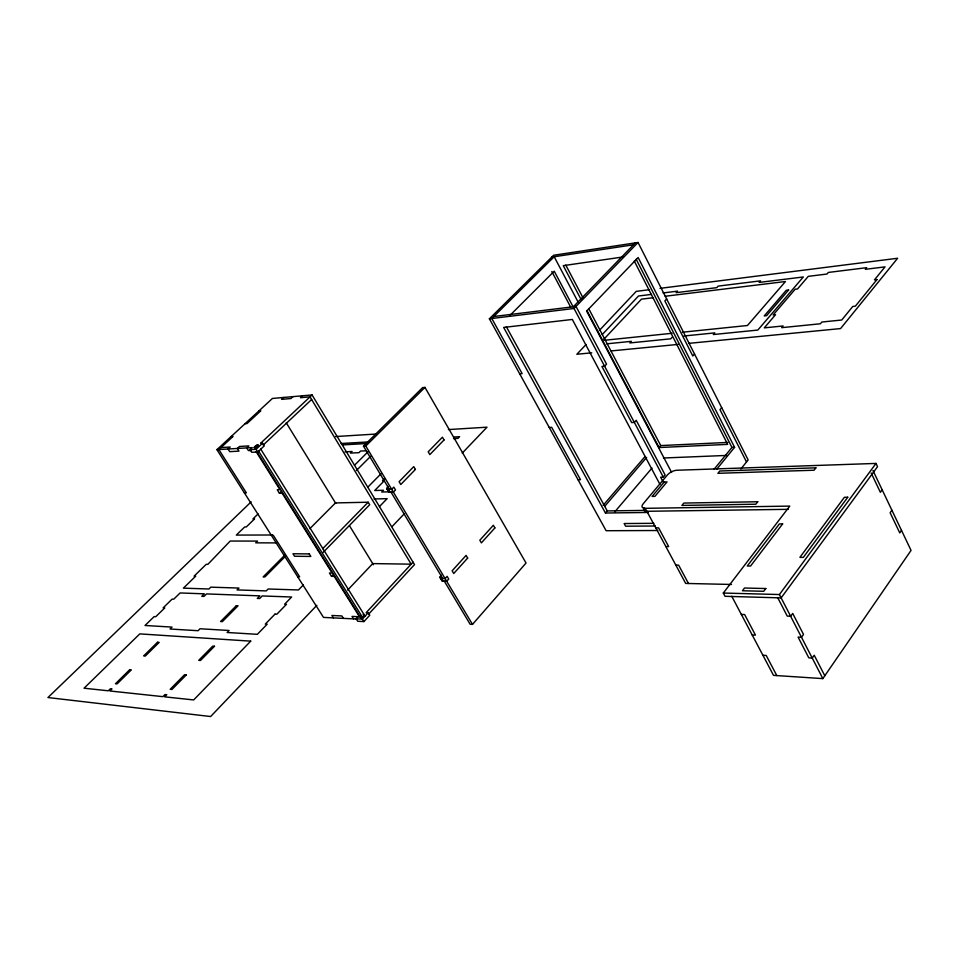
<?xml version="1.0" encoding="UTF-8"?>
<svg xmlns="http://www.w3.org/2000/svg" width="959" height="959" viewBox="0 0 959 959"><rect width="100%" height="100%" fill="white"/><g stroke="black" fill="none" stroke-linecap="round" stroke-linejoin="round"><path stroke-width="1.44" d="M440.013 577.474L442.399 581.058L446.702 581.286L448.728 579.044L447.122 576.347L445.096 578.589L440.792 578.373L440.013 577.474L441.104 575.124M388.491 490.672L389.114 492.147L393.37 492.135L395.504 489.941L393.813 487.124L391.68 489.318L387.424 489.33L386.693 488.527L387.916 486.285M731.753 596.258L773.529 675.376L822.846 678.612L911.05 550.394L872.966 470.521M901.52 530.411L899.77 532.904L890.12 512.717L891.894 510.224M882.172 489.833L880.374 492.315L871.156 472.991M723.302 593.046L779.415 594.544L876.011 463.425L877.545 466.661L781.129 597.889L725.028 596.294L723.302 593.046L789.76 506.1L644.916 508.33A7.516 3.416 -28 0 1 643.201 503.787L667.428 474.933A7.408 3.309 -27.4 0 1 676.766 470.258L876.011 463.425M740.911 468.927L748.152 459.924L638.047 242.471L553.631 255.262L489.378 318.784L606.112 530.723L657.814 530.507M716.637 469.323L734.594 447.326L638.155 257.527L586.644 311.1L671.576 472.331M713.976 469.407L731.945 447.445L734.594 447.326M663.388 482.389L660.631 477.198L663.304 477.114L665.114 474.957L636.225 420.294L634.343 422.416L631.681 422.583L601.94 366.47L604.602 366.23L606.532 364.132L576.011 306.424L493.801 316.518M721.683 407.659L719.993 409.673L746.51 461.962M614.779 511.842L651.988 468.076M586.86 310.464L659.049 447.541L660.727 445.575L727.845 442.423M659.948 484.391L572.331 319.455L503.655 327.427L605.453 513.017L607.251 510.931L645.527 510.38M603.151 505.321L645.107 456.472M604.614 506.436L646.654 457.407M444.365 581.226L470.15 624.285L472.499 624.393L526.035 563.029L424.957 387.4L422.643 387.592L363.485 446.163L389.366 489.378M694.532 354.027L692.794 356.005L664.863 300.934L666.661 298.98M672.187 337.196L670.725 338.827L629.859 342.938L631.334 341.344L606.651 343.837M356.173 618.795L362.346 619.094L368.208 612.777L369.754 615.246L363.893 621.576L357.719 621.264L356.173 618.795L358.127 616.697M368.7 614.06L414.516 564.611L312.071 394.952L272.44 398.453L216.926 449.651L323.519 617.416L357.216 619.046M413.041 562.166L366.146 612.681L368.208 612.777M603.762 339.366L641.451 299.16L653.319 297.698M602.204 334.595L638.49 296.007L651.509 294.389M586.069 344.509L576.85 354.267L591.751 352.816M599.375 330.411L636.237 291.368L649.603 289.678M347.637 590.097L372.739 563.592L411.183 564.168L310.021 396.87L300.443 397.709L302.481 395.803M316.854 605.333L210.632 716.529L47.95 697.541L251.162 501.845M392.135 526.515L404.506 513.556M462.25 453.104L487.004 427.187L448.416 429.572M256.005 451.449L279.932 489.653L277.235 489.737L279.429 493.238L282.126 493.166L332.126 573.05L329.405 572.991L331.514 576.347L333.516 574.273M303.308 584.978L298.477 589.965L268.148 588.994L266.266 590.9L237.065 589.929L238.947 588.059L210.788 587.16L208.93 588.994L183.397 588.155L195.708 576.167L194.102 576.131L206.269 564.3L207.875 564.324L230.196 541.044L257.527 541.092L255.741 542.842L276.636 542.902M379.44 506.58L387.148 498.656L374.034 498.968M573.362 306.748L635.409 242.867M489.378 318.784L574.021 308.474L638.047 242.471M323.183 552.348L369.706 504.722L368.184 502.216L335.47 502.924L309.865 528.649M322.632 548.74L368.184 502.216M384.535 478.697L382.509 480.771L384.331 480.711L374.705 490.517L383.42 490.265L381.706 492.015L390.517 491.775M367.693 487.292L381.071 473.734M284.763 555.177L263.162 576.898L264.912 576.946L285.494 556.232M509.828 315.523L554.242 271.193L573.074 306.748M356.364 470.569L370.677 456.268M354.458 465.271L368.136 451.653M363.485 446.163L365.787 446.031L424.957 387.4M258.067 513.94L252.936 518.927L254.555 518.915L246.283 526.959L244.665 526.971L236.322 535.086L272.272 535.002M279.429 493.238L281.526 491.2M263.281 445.012L311.627 399.519M216.926 449.651L252.217 447.601L250.059 449.615L251.749 452.3L257.791 451.977L264.228 445.911L262.55 443.214L260.536 443.334L312.071 394.952M250.059 449.615L256.101 449.28L262.55 443.214M292.998 396.642L290.961 398.536L281.598 399.352L283.636 397.47M551.761 257.108L633.551 244.773M622.859 256.988L563.269 265.655L581.31 299.915M659.996 288.359L897.636 258.259L840.564 328.577L688.598 343.382M663.077 292.951L677.545 291.152L676.155 292.663L716.817 287.652L718.195 286.106L760.535 280.855L759.156 282.414L803.318 276.971L757.826 330.064L713.34 334.535L714.803 332.881L683.947 336.01M665.198 296.247L785.457 281.526L747.445 325.509L682.484 332.21M604.23 340.301L672.139 333.276M611.123 350.934L678.169 344.401M519.706 373.854L522.14 373.626L491.799 318.484L554.194 256.736L578.541 302.876M258.846 410.991L260.776 410.836L246.99 423.566L245.06 423.71M231.095 436.585L233.013 436.465L218.844 449.543L246.355 492.866L244.389 492.878M335.626 436.549L375.7 434.067M549.255 427.486L551.689 427.342L580.495 479.692L578.037 479.764M220.99 447.565L230.172 447.026L228.026 449.004L229.704 451.653L238.995 451.126L237.317 448.464L239.462 446.474L248.872 445.911L246.727 447.925L248.405 450.598L251.15 450.442M341.188 443.502L369.299 441.883M453.667 437.04L459.589 436.705L457.958 438.383L453.523 438.635M342.531 444.904L367.693 443.478M345.012 451.869L352.049 451.497L350.419 453.104L358.954 452.672L360.584 451.054L366.326 450.754M659.049 447.541L727.677 444.377L634.283 261.04M663.424 458.006L727.006 455.417M643.98 507.934A7.504 3.428 -28 0 0 646.51 511.291L788.37 509.325M605.453 513.017L648.164 512.454M653.87 523.314L624.153 523.542L625.604 526.203L655.321 526.011M655.8 527.882L658.605 527.87L668.663 546.582L665.846 546.57M271.325 535.278L273.291 535.29L299.652 576.827L297.698 576.791M675.807 565.091L678.624 565.127L688.49 583.504M731.513 584.463L685.685 583.432L646.318 510.272M331.514 576.347L334.235 576.407L359.493 616.757L351.989 616.409L353.535 618.867M741.331 614.419L744.628 614.539L755.464 635.11L752.18 634.954M762.908 655.273L766.205 655.453L776.814 675.592M333.396 617.896L331.862 615.474L341.86 615.942L343.406 618.375M258.606 451.162L362.202 616.829M256.101 449.28L257.791 451.977M362.346 619.094L363.893 621.576M256.592 451.269L360.932 618.004M260.752 449.148L364.947 615.99M286.273 422.823L335.77 503.415M349.52 525.784L373.435 564.731M365.787 446.031L472.499 624.393M391.056 492.195L442.758 578.529M388.215 489.414L389.905 492.231M441.596 578.505L443.202 581.202M440.085 576.767L441.859 580.71M387.424 489.33L389.114 492.147M440.792 578.373L442.399 581.058M386.693 488.527L388.599 491.835M506.352 326.743L607.251 510.931M644.916 508.33L646.51 511.291M574.021 308.474L663.304 477.114M551.821 271.529L570.641 307.048M565.81 265.116L583.132 298.045M588.67 308.582L660.727 445.575M824.8 675.783L814.215 655.225L812.237 658.042L808.809 657.85L798.08 637.1L801.52 637.255L803.522 634.438L792.709 613.448L790.684 616.241L787.243 616.11L777.665 597.553M779.415 594.544L822.846 678.612M636.189 259.242L731.945 447.445M363.137 614.335A2.302 0.983 -32.6 0 1 363.952 615.474A2.302 0.983 -32.6 0 1 361.231 617.248A2.302 0.983 -32.6 0 1 360.428 616.11M847.756 497.23L803.318 557.395L799.902 557.371L844.364 497.301L847.756 497.23M765.821 588.538L763.76 591.295L742.446 590.756L744.52 588.023L765.821 588.538M782.628 523.914L750.573 566.038L747.289 565.99L779.367 523.938L782.628 523.914M815.893 467.824L814.047 470.222L717.895 473.314L719.777 471.013L815.893 467.824M757.766 501.749L755.848 504.206L681.897 505.429L683.827 503.067L757.766 501.749M876.994 279.56L855.368 306.161L852.803 306.436L841.738 320.018L821.839 322.032L820.401 323.77L781.681 327.666L783.119 325.964L764.287 327.87L775.531 314.708L773.158 314.96L795.155 289.234L797.528 288.947L808.293 276.348L826.97 274.046L828.324 272.44L866.672 267.681L865.33 269.311L885.037 266.878L874.452 279.86L876.994 279.56M664.227 481.981L652.12 496.426L654.925 496.366L667.032 481.909L664.227 481.981M788.622 290.002L766.589 315.667L764.239 315.919L786.272 290.277L788.622 290.002M467.668 558.078L453.751 573.494L452.145 570.797L466.086 555.393L467.668 558.078M494.892 527.929L481.382 542.89L479.824 540.217L493.358 525.268L494.892 527.929M275.005 614.12L265.295 624.117L267.153 624.213L257.348 634.319L227.139 632.484L229.093 630.495L200.011 628.756L198.069 630.71L170.067 629.008L172.009 627.09L145.025 625.484L154.135 616.625L155.73 616.709L164.768 607.91L163.162 607.838L172.117 599.123L173.723 599.183L180.124 592.95L204.303 593.837L201.798 596.306L204.015 596.39L206.521 593.921L259.841 595.863L257.312 598.416L259.685 598.512L262.215 595.947L291.62 597.013L284.631 604.218L286.477 604.29L276.863 614.216L275.005 614.12M415.415 469.442L400.778 484.511L399.1 481.694L413.761 466.637L415.415 469.442M444.029 439.977L429.836 454.59L428.205 451.797L442.423 437.196L444.029 439.977M250.719 641.151L193.67 699.938L164.684 696.845L166.77 694.724L165.008 694.544L162.934 696.654L109.925 690.983L111.987 688.946L110.357 688.778L108.295 690.804L84.044 688.202L139.786 633.887L250.719 641.151M186.322 674.872L171.949 689.473L170.187 689.293L184.56 674.716L186.322 674.872M214.492 646.27L200.503 660.475L198.741 660.331L212.73 646.138L214.492 646.27M236.31 605.728L220.618 621.528L222.356 621.624L238.06 605.8L236.31 605.728M129.669 669.73L115.464 683.731L117.094 683.899L131.299 669.873L129.669 669.73M157.516 642.254L143.682 655.896L145.324 656.028L159.17 642.374L157.516 642.254M256.377 445.467L254.231 447.481L256.233 447.373L258.391 445.348L256.377 445.467M309.242 553.906L292.974 553.751L294.557 556.256L310.836 556.436L309.242 553.906M255.214 447.769A2.397 0.791 -31.7 0 0 258.391 445.348A2.397 0.791 -31.7 0 0 255.322 446.127A2.397 0.791 -31.7 0 0 255.214 447.769"/></g></svg>
